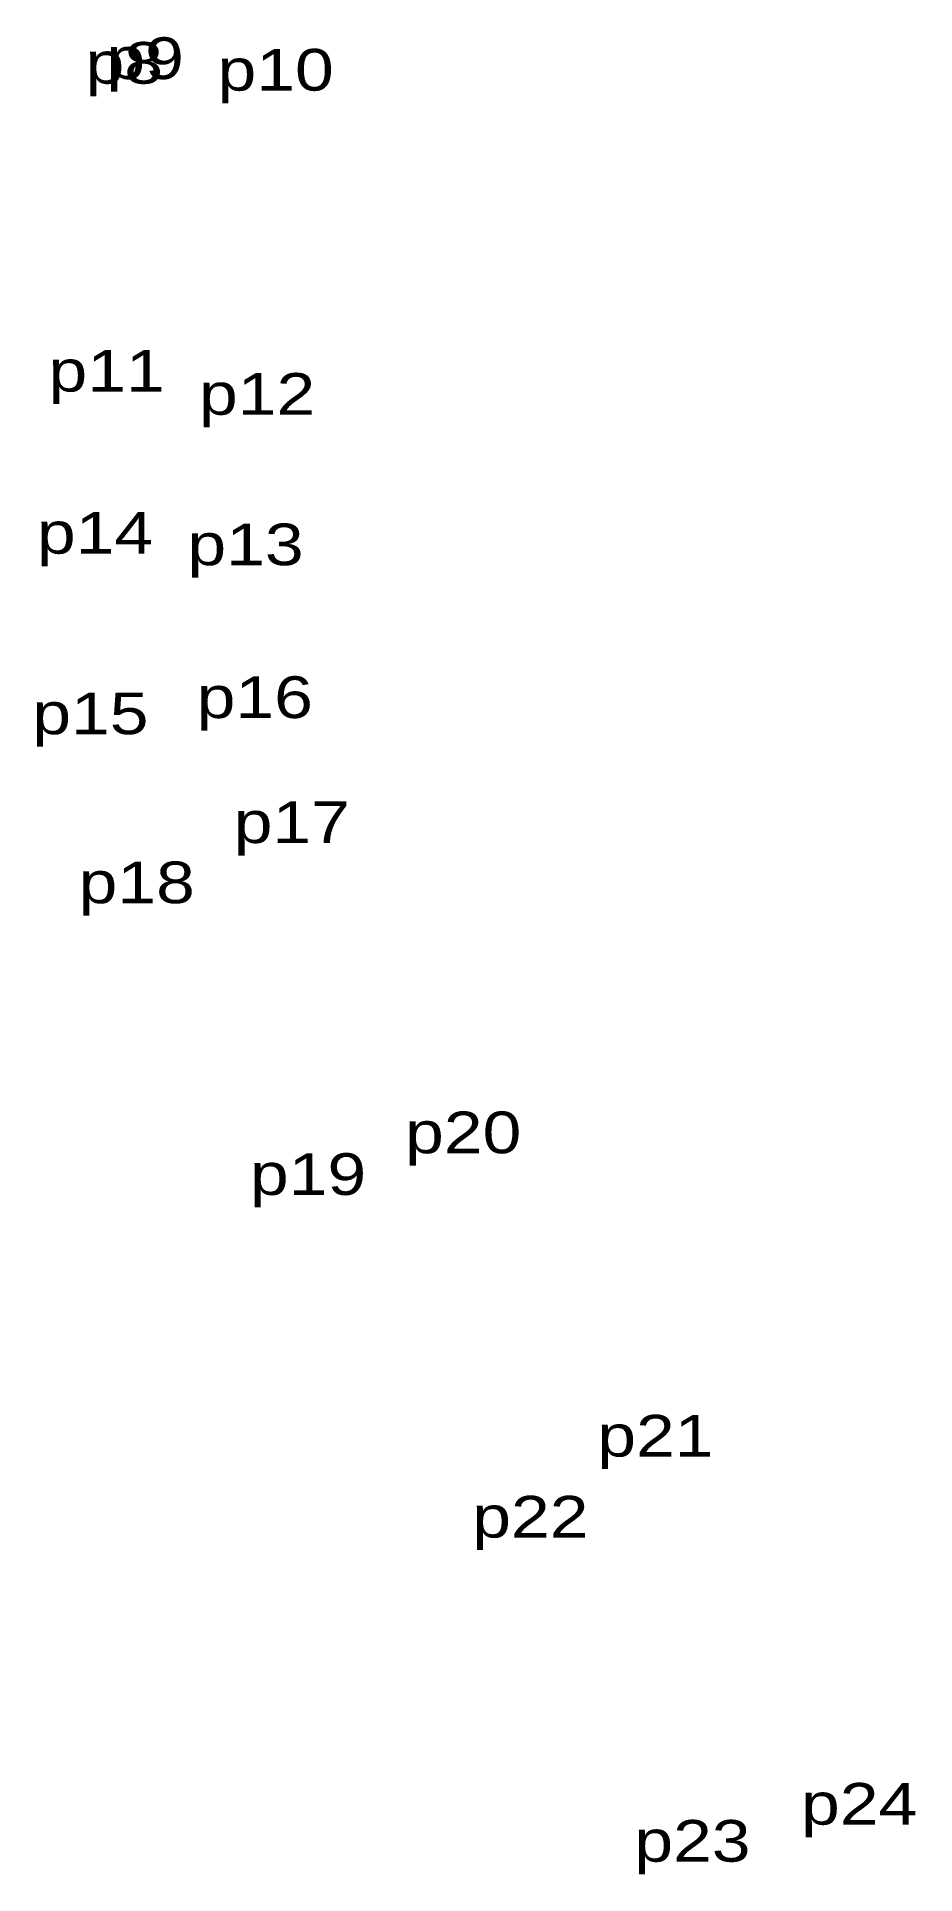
# Model space of a CAD drawing. Header units: metres. Extents: x 53656 to 5473059, y 183678 to 18378158.
# Drawn here: x 54040.4 to 54044.19, y 183731.78 to 183739.72 of the extents above; entities outside this region: 2.
import ezdxf

# ---------------------------------------------------------------- set-up
doc = ezdxf.new("R2010")
doc.units = ezdxf.units.M
doc.header["$LTSCALE"] = 0.072
doc.header["$PDMODE"] = 32
doc.header["$PDSIZE"] = 0.036
doc.layers.add('12', color=7, linetype='Continuous')
doc.layers.add('7', color=7, linetype='Continuous')

msp = doc.modelspace()

# ---------------------------------------------------------------- linework, layer by layer
at = {"layer": '7'}
msp.add_point((5365613.507, 18374050.026), dxfattribs=at)

# ---------------------------------------------------------------- texts
at = {"layer": '12', "width": 1.25}
for s, p in [('p5', (53656.137, 183740.496)), ('p8', (54040.607, 183739.516)), ('p9', (54040.697, 183739.536)), ('p10', (54041.177, 183739.486)), ('p11', (54040.447, 183738.186)), ('p12', (54041.097, 183738.086)), ('p14', (54040.397, 183737.486)), ('p13', (54041.047, 183737.436)), ('p15', (54040.377, 183736.706)), ('p16', (54041.087, 183736.776)), ('p17', (54041.247, 183736.236)), ('p18', (54040.577, 183735.976)), ('p20', (54041.987, 183734.896)), ('p19', (54041.317, 183734.716)), ('p21', (54042.817, 183733.586)), ('p22', (54042.277, 183733.236)), ('p24', (54043.697, 183731.996)), ('p23', (54042.977, 183731.836))]:
    msp.add_text(s, height=0.18, dxfattribs=at).set_placement(p)

doc.saveas('drawing.dxf')
